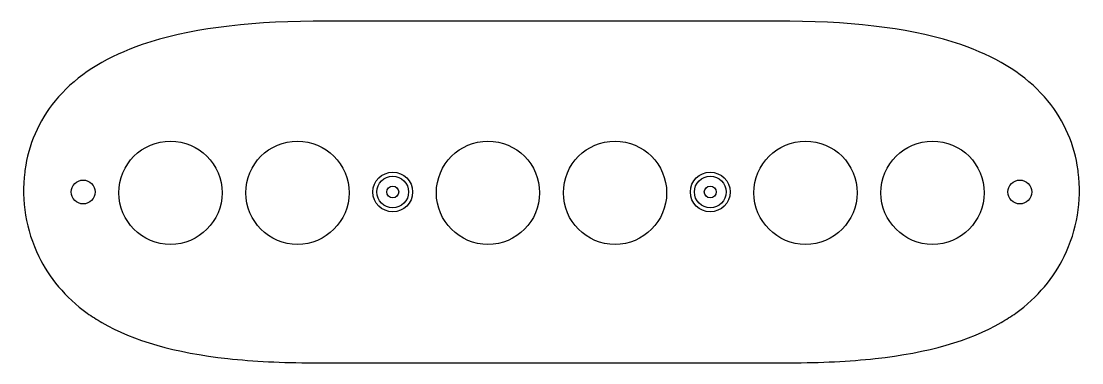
# Model space of a CAD drawing. Header units: millimetres. Extents: x -67 to 67, y -22 to 22.
import ezdxf

# ---------------------------------------------------------------- set-up
doc = ezdxf.new("R2010")
doc.units = ezdxf.units.MM
doc.layers.get('0').update_dxf_attribs({"linetype": 'CONTINUOUS'})

msp = doc.modelspace()

# ---------------------------------------------------------------- linework, layer by layer
for p, q in [((30.01, 21.5), (-30.01, 21.5)), ((-30, -21.5), (30, -21.5))]:
    msp.add_line(p, q)
for centre, radius in [((-48, -0.1), 6.5), ((-32, -0.1), 6.5), ((-8, -0.1), 6.5), ((8, -0.1), 6.5), ((32, -0.1), 6.5), ((48, -0.1), 6.5), ((-59, 0), 1.5), ((-20, 0), 2.5), ((-20, 0), 2), ((20, 0), 2.5), ((20, 0), 2), ((59, 0), 1.5), ((-20, 0), 0.75), ((20, 0), 0.75)]:
    msp.add_circle(centre, radius)
for points, knots in [([(-30.01, 21.5), (-30.01, 21.5), (-30.02, 21.5), (-30.02, 21.5), (-38.76, 21.43), (-45.91, 20.48), (-51.56, 18.55), (-55.82, 17.08), (-59.17, 15.06), (-61.62, 12.5), (-61.79, 12.33), (-61.95, 12.15), (-62.1, 11.97), (-64.34, 9.45), (-65.7, 6.44), (-66.23, 3.38), (-66.28, 3.08), (-66.32, 2.78), (-66.36, 2.48), (-66.8, -1.1), (-66.21, -4.79), (-64.59, -8.11), (-63.29, -10.77), (-61.26, -13.26), (-58.49, -15.25), (-57.9, -15.66), (-57.28, -16.06), (-56.63, -16.44), (-52.66, -18.74), (-47.49, -20.24), (-40.78, -20.97), (-37.54, -21.32), (-33.96, -21.5), (-30, -21.5)], [-0.000042, -0.000042, -0.000042, -0.000042, 0.000079, 0.000079, 0.000079, 0.178064, 0.178064, 0.178064, 0.312614, 0.312614, 0.312614, 0.321684, 0.321684, 0.321684, 0.4522, 0.4522, 0.4522, 0.464939, 0.464939, 0.464939, 0.616577, 0.616577, 0.616577, 0.739933, 0.739933, 0.739933, 0.765961, 0.765961, 0.765961, 0.923849, 0.923849, 0.923849, 1, 1, 1, 1]), ([(30, -21.5), (33.96, -21.5), (37.54, -21.32), (40.78, -20.97), (47.49, -20.24), (52.66, -18.74), (56.63, -16.44), (57.28, -16.06), (57.9, -15.66), (58.49, -15.25), (61.26, -13.26), (63.29, -10.77), (64.59, -8.11), (66.21, -4.79), (66.8, -1.1), (66.36, 2.48), (66.32, 2.78), (66.28, 3.08), (66.23, 3.38), (65.7, 6.44), (64.34, 9.45), (62.1, 11.97), (61.95, 12.15), (61.79, 12.33), (61.62, 12.5), (59.17, 15.06), (55.82, 17.08), (51.56, 18.55), (45.91, 20.48), (38.76, 21.43), (30.02, 21.5), (30.02, 21.5), (30.01, 21.5), (30.01, 21.5)], [-1, -1, -1, -1, -0.923849, -0.923849, -0.923849, -0.765961, -0.765961, -0.765961, -0.739933, -0.739933, -0.739933, -0.616577, -0.616577, -0.616577, -0.464939, -0.464939, -0.464939, -0.4522, -0.4522, -0.4522, -0.321684, -0.321684, -0.321684, -0.312614, -0.312614, -0.312614, -0.178064, -0.178064, -0.178064, -0.000079, -0.000079, -0.000079, 0.000042, 0.000042, 0.000042, 0.000042])]:
    msp.add_open_spline(points, degree=3, knots=knots)

doc.saveas('drawing.dxf')
